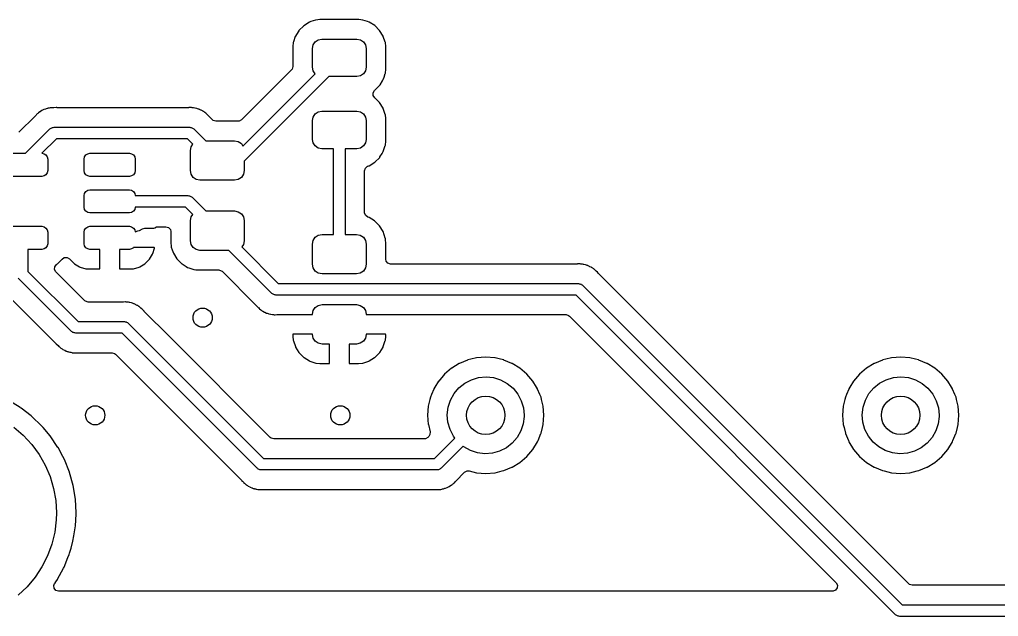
# Model space of a CAD drawing. Extents: x 14 to 417, y -165 to -100.
# Drawn here: x 39.94 to 65.41, y -162.71 to -147.19 of the extents above; entities that cross this region are included whole.
import ezdxf

# ---------------------------------------------------------------- set-up
doc = ezdxf.new("R2010")
doc.units = 0
doc.layers.add('BLACK', color=7, linetype='CONTINUOUS')

msp = doc.modelspace()

# ---------------------------------------------------------------- linework, layer by layer
at = {"layer": 'BLACK', "linetype": 'CONTINUOUS'}
for p, q in [((47.7538, -147.188), (47.6489, -147.199)), ((48.2639, -147.188), (47.7538, -147.188)), ((48.7662, -147.188), (48.2639, -147.188)), ((48.8698, -147.199), (48.7662, -147.188)), ((47.3333, -147.347), (47.2094, -147.471)), ((47.4825, -147.254), (47.3333, -147.347)), ((47.519, -147.242), (47.4825, -147.254)), ((47.6423, -147.201), (47.519, -147.242)), ((47.6489, -147.199), (47.6423, -147.201)), ((47.6423, -147.201), (47.6423, -147.201)), ((48.8764, -147.201), (48.8698, -147.199)), ((48.992, -147.239), (48.8764, -147.201)), ((48.8764, -147.201), (48.8764, -147.201)), ((49.0363, -147.254), (48.992, -147.239)), ((49.1857, -147.346), (49.0363, -147.254)), ((49.3098, -147.47), (49.1857, -147.346)), ((47.115, -147.627), (47.0698, -147.764)), ((47.1173, -147.62), (47.115, -147.627)), ((47.115, -147.627), (47.115, -147.627)), ((47.1859, -147.509), (47.1173, -147.62)), ((47.2055, -147.477), (47.1859, -147.509)), ((47.2094, -147.471), (47.2055, -147.477)), ((47.2055, -147.477), (47.2055, -147.477)), ((47.7105, -147.715), (47.8038, -147.696)), ((47.8038, -147.696), (48.7162, -147.696)), ((48.7162, -147.696), (48.8095, -147.715)), ((49.4021, -147.619), (49.3098, -147.47)), ((49.4044, -147.626), (49.4021, -147.619)), ((49.4554, -147.779), (49.4044, -147.626)), ((47.0621, -147.787), (47.0515, -147.89)), ((47.0515, -147.89), (47.0515, -148.165)), ((47.0698, -147.764), (47.0621, -147.787)), ((47.56, -147.94), (47.5786, -147.847)), ((47.56, -148.428), (47.56, -147.94)), ((47.5786, -147.847), (47.6314, -147.768)), ((47.6314, -147.768), (47.7105, -147.715)), ((48.8095, -147.715), (48.8886, -147.768)), ((48.8886, -147.768), (48.9414, -147.847)), ((48.9414, -147.847), (48.96, -147.94)), ((48.96, -147.94), (48.96, -148.428)), ((49.4576, -147.785), (49.4554, -147.779)), ((49.4554, -147.779), (49.4554, -147.779)), ((49.4685, -147.89), (49.4576, -147.785)), ((49.4685, -148.478), (49.4685, -147.89)), ((47.0515, -148.165), (47.0515, -148.409)), ((47.0515, -148.409), (47.0315, -148.477)), ((47.5786, -148.521), (47.56, -148.428)), ((48.96, -148.428), (48.9414, -148.521)), ((47.0146, -148.498), (45.7147, -149.798)), ((45.7546, -150.477), (47.6316, -148.6)), ((47.9846, -148.671), (45.785, -150.871)), ((47.0315, -148.477), (47.0146, -148.498)), ((47.6314, -148.6), (47.5786, -148.521)), ((47.6316, -148.6), (47.6314, -148.6)), ((48.7162, -148.671), (47.9846, -148.671)), ((48.8095, -148.653), (48.7162, -148.671)), ((48.8886, -148.6), (48.8095, -148.653)), ((48.9414, -148.521), (48.8886, -148.6)), ((49.4027, -148.748), (49.4245, -148.682)), ((49.4245, -148.682), (49.4557, -148.588)), ((49.4557, -148.588), (49.4579, -148.581)), ((49.4557, -148.588), (49.4557, -148.588)), ((49.4579, -148.581), (49.4685, -148.478)), ((49.1867, -149.021), (49.3106, -148.897)), ((49.3106, -148.897), (49.3205, -148.881)), ((49.3205, -148.881), (49.3842, -148.778)), ((49.3842, -148.778), (49.4027, -148.748)), ((49.1394, -149.092), (49.175, -149.03)), ((49.1426, -149.162), (49.1394, -149.092)), ((49.1827, -149.219), (49.1426, -149.162)), ((49.175, -149.03), (49.1814, -149.025)), ((49.1814, -149.025), (49.1867, -149.021)), ((49.1857, -149.221), (49.1827, -149.219)), ((49.3098, -149.345), (49.1857, -149.221)), ((40.7347, -149.482), (40.7141, -149.488)), ((40.7808, -149.48), (40.7347, -149.482)), ((40.7927, -149.48), (40.7808, -149.48)), ((40.7931, -149.479), (40.7927, -149.48)), ((40.7971, -149.479), (40.7931, -149.479)), ((40.7931, -149.479), (40.7931, -149.479)), ((40.8262, -149.479), (40.7971, -149.479)), ((40.8301, -149.479), (40.8262, -149.479)), ((40.893, -149.477), (40.8301, -149.479)), ((40.901, -149.477), (40.893, -149.477)), ((40.893, -149.477), (40.893, -149.477)), ((40.9087, -149.478), (40.901, -149.477)), ((40.9206, -149.479), (40.9087, -149.478)), ((44.333, -149.479), (40.9206, -149.479)), ((44.3449, -149.478), (44.333, -149.479)), ((44.3908, -149.474), (44.3449, -149.478)), ((44.412, -149.477), (44.3908, -149.474)), ((44.4317, -149.479), (44.412, -149.477)), ((44.4532, -149.479), (44.4317, -149.479)), ((44.4637, -149.482), (44.4532, -149.479)), ((44.4979, -149.49), (44.4637, -149.482)), ((49.4021, -149.494), (49.3098, -149.345)), ((40.3467, -149.698), (39.9246, -150.12)), ((40.3547, -149.689), (40.3467, -149.698)), ((40.3696, -149.671), (40.3547, -149.689)), ((40.3841, -149.654), (40.3696, -149.671)), ((40.4015, -149.641), (40.3841, -149.654)), ((40.4165, -149.628), (40.4015, -149.641)), ((40.4317, -149.613), (40.4165, -149.628)), ((40.4385, -149.609), (40.4317, -149.613)), ((40.4715, -149.59), (40.4385, -149.609)), ((40.4385, -149.609), (40.4385, -149.609)), ((40.4814, -149.583), (40.4715, -149.59)), ((40.4849, -149.58), (40.4814, -149.583)), ((40.5187, -149.556), (40.4849, -149.58)), ((40.5387, -149.548), (40.5187, -149.556)), ((40.5564, -149.539), (40.5387, -149.548)), ((40.5749, -149.528), (40.5564, -149.539)), ((40.6193, -149.515), (40.5749, -149.528)), ((40.6305, -149.512), (40.6193, -149.515)), ((40.6661, -149.498), (40.6305, -149.512)), ((40.6734, -149.495), (40.6661, -149.498)), ((40.6661, -149.498), (40.6661, -149.498)), ((40.6813, -149.494), (40.6734, -149.495)), ((40.6877, -149.493), (40.6813, -149.494)), ((40.6813, -149.494), (40.6813, -149.494)), ((40.6947, -149.492), (40.6877, -149.493)), ((40.7141, -149.488), (40.6947, -149.492)), ((44.5096, -149.493), (44.4979, -149.49)), ((44.5552, -149.5), (44.5096, -149.493)), ((44.5749, -149.509), (44.5552, -149.5)), ((44.5936, -149.515), (44.5749, -149.509)), ((44.6143, -149.52), (44.5936, -149.515)), ((44.6213, -149.524), (44.6143, -149.52)), ((44.6548, -149.543), (44.6213, -149.524)), ((44.6213, -149.524), (44.6213, -149.524)), ((44.6655, -149.548), (44.6548, -149.543)), ((44.7006, -149.563), (44.6655, -149.548)), ((44.7079, -149.566), (44.7006, -149.563)), ((44.7006, -149.563), (44.7006, -149.563)), ((44.7141, -149.571), (44.7079, -149.566)), ((44.7248, -149.579), (44.7141, -149.571)), ((44.7413, -149.59), (44.7248, -149.579)), ((44.7532, -149.597), (44.7413, -149.59)), ((44.7601, -149.601), (44.7532, -149.597)), ((44.7845, -149.623), (44.7601, -149.601)), ((44.7938, -149.632), (44.7845, -149.623)), ((44.8028, -149.64), (44.7938, -149.632)), ((44.8063, -149.643), (44.8028, -149.64)), ((44.8269, -149.663), (44.8063, -149.643)), ((44.8297, -149.666), (44.8269, -149.663)), ((44.864, -149.698), (44.8297, -149.666)), ((44.8814, -149.714), (44.864, -149.698)), ((44.8857, -149.721), (44.8814, -149.714)), ((44.8937, -149.73), (44.8857, -149.721)), ((44.8857, -149.721), (44.8857, -149.721)), ((44.9584, -149.795), (44.8937, -149.73)), ((47.56, -149.815), (47.5786, -149.722)), ((47.5786, -149.722), (47.6314, -149.643)), ((47.6314, -149.643), (47.7105, -149.59)), ((47.7105, -149.59), (47.8038, -149.571)), ((47.8038, -149.571), (48.7162, -149.571)), ((48.7162, -149.571), (48.8095, -149.59)), ((48.8095, -149.59), (48.8886, -149.643)), ((48.8886, -149.643), (48.9414, -149.722)), ((48.9414, -149.722), (48.96, -149.815)), ((49.4044, -149.501), (49.4021, -149.494)), ((49.4554, -149.654), (49.4044, -149.501)), ((49.4576, -149.66), (49.4554, -149.654)), ((49.4554, -149.654), (49.4554, -149.654)), ((49.4685, -149.765), (49.4576, -149.66)), ((40.8194, -149.993), (40.8385, -149.987)), ((40.8385, -149.987), (44.37, -149.987)), ((44.37, -149.987), (44.3891, -149.993)), ((44.9793, -149.811), (44.9584, -149.795)), ((45.0474, -149.832), (44.9793, -149.811)), ((45.5854, -149.832), (45.0474, -149.832)), ((45.5886, -149.832), (45.5854, -149.832)), ((45.6127, -149.834), (45.5886, -149.832)), ((45.5886, -149.832), (45.5886, -149.832)), ((45.6524, -149.832), (45.6127, -149.834)), ((45.7147, -149.798), (45.6524, -149.832)), ((47.56, -150.303), (47.56, -149.815)), ((48.96, -149.815), (48.96, -150.303)), ((49.4685, -150.353), (49.4685, -149.765)), ((40.0984, -150.665), (40.7324, -150.031)), ((40.7324, -150.031), (40.7495, -150.022)), ((40.7495, -150.022), (40.7635, -150.008)), ((40.7635, -150.008), (40.7826, -150.002)), ((40.7826, -150.002), (40.7997, -149.993)), ((40.7997, -149.993), (40.8194, -149.993)), ((44.3891, -149.993), (44.4088, -149.993)), ((44.4088, -149.993), (44.4259, -150.002)), ((44.4259, -150.002), (44.445, -150.008)), ((44.445, -150.008), (44.459, -150.022)), ((44.459, -150.022), (44.4761, -150.031)), ((44.4761, -150.031), (44.7846, -150.34)), ((40.9006, -150.287), (40.5226, -150.665)), ((44.3079, -150.287), (40.9006, -150.287)), ((44.4484, -150.428), (44.3079, -150.287)), ((44.385, -150.59), (44.404, -150.494)), ((44.404, -150.494), (44.4484, -150.428)), ((44.7846, -150.34), (45.535, -150.34)), ((45.535, -150.34), (45.6307, -150.359)), ((45.6307, -150.359), (45.7118, -150.413)), ((45.7118, -150.413), (45.7546, -150.477)), ((47.5786, -150.396), (47.56, -150.303)), ((47.6314, -150.475), (47.5786, -150.396)), ((47.7105, -150.528), (47.6314, -150.475)), ((48.8886, -150.475), (48.8095, -150.528)), ((48.9414, -150.396), (48.8886, -150.475)), ((48.96, -150.303), (48.9414, -150.396)), ((49.4209, -150.568), (49.4557, -150.463)), ((49.4557, -150.463), (49.4579, -150.456)), ((49.4557, -150.463), (49.4557, -150.463)), ((49.4579, -150.456), (49.4685, -150.353)), ((39.498, -150.665), (40.0984, -150.665)), ((40.5226, -150.665), (40.523, -150.665)), ((40.523, -150.665), (40.5804, -150.677)), ((40.5804, -150.677), (40.6291, -150.709)), ((40.6291, -150.709), (40.6616, -150.758)), ((41.6344, -150.758), (41.6669, -150.709)), ((41.6669, -150.709), (41.7156, -150.677)), ((41.7156, -150.677), (41.773, -150.665)), ((41.773, -150.665), (42.798, -150.665)), ((42.798, -150.665), (42.8554, -150.677)), ((42.8554, -150.677), (42.9041, -150.709)), ((42.9041, -150.709), (42.9366, -150.758)), ((44.385, -151.115), (44.385, -150.59)), ((47.8038, -150.546), (47.7105, -150.528)), ((48.11, -150.546), (47.8038, -150.546)), ((48.11, -152.776), (48.11, -150.546)), ((48.7162, -150.546), (48.41, -150.546)), ((48.41, -150.546), (48.41, -152.776)), ((48.8095, -150.528), (48.7162, -150.546)), ((49.318, -150.76), (49.3757, -150.667)), ((49.3757, -150.667), (49.4027, -150.623)), ((49.4027, -150.623), (49.4209, -150.568)), ((40.6616, -150.758), (40.673, -150.815)), ((40.673, -150.815), (40.673, -151.115)), ((41.623, -150.815), (41.6344, -150.758)), ((41.623, -151.115), (41.623, -150.815)), ((42.9366, -150.758), (42.948, -150.815)), ((42.948, -150.815), (42.948, -151.115)), ((45.785, -150.871), (45.785, -151.115)), ((48.9385, -151.051), (48.9922, -151.004)), ((48.9922, -151.004), (49.0046, -151)), ((49.0046, -151), (49.0306, -150.991)), ((49.0306, -150.991), (49.0375, -150.989)), ((49.0375, -150.989), (49.1867, -150.896)), ((49.1867, -150.896), (49.3106, -150.772)), ((49.3106, -150.772), (49.318, -150.76)), ((40.5804, -151.254), (40.523, -151.266)), ((40.6291, -151.222), (40.5804, -151.254)), ((40.6616, -151.173), (40.6291, -151.222)), ((40.673, -151.115), (40.6616, -151.173)), ((41.6344, -151.173), (41.623, -151.115)), ((41.6669, -151.222), (41.6344, -151.173)), ((41.7156, -151.254), (41.6669, -151.222)), ((41.773, -151.266), (41.7156, -151.254)), ((42.8554, -151.254), (42.798, -151.266)), ((42.9041, -151.222), (42.8554, -151.254)), ((42.9366, -151.173), (42.9041, -151.222)), ((42.948, -151.115), (42.9366, -151.173)), ((44.404, -151.211), (44.385, -151.115)), ((44.4582, -151.292), (44.404, -151.211)), ((45.766, -151.211), (45.7118, -151.292)), ((45.785, -151.115), (45.766, -151.211)), ((48.9185, -151.119), (48.9385, -151.051)), ((48.9185, -152.206), (48.9185, -151.119)), ((40.523, -151.266), (39.498, -151.266)), ((42.798, -151.266), (41.773, -151.266)), ((44.5393, -151.346), (44.4582, -151.292)), ((44.635, -151.365), (44.5393, -151.346)), ((45.535, -151.365), (44.635, -151.365)), ((45.6307, -151.346), (45.535, -151.365)), ((45.7118, -151.292), (45.6307, -151.346)), ((41.623, -151.766), (41.6344, -151.708)), ((41.623, -152.065), (41.623, -151.766)), ((41.6344, -151.708), (41.6669, -151.659)), ((41.6669, -151.659), (41.7156, -151.627)), ((41.7156, -151.627), (41.773, -151.615)), ((41.773, -151.615), (42.798, -151.615)), ((42.798, -151.615), (42.8554, -151.627)), ((42.8554, -151.627), (42.9041, -151.659)), ((42.9041, -151.659), (42.9366, -151.708)), ((42.9366, -151.708), (42.948, -151.766)), ((42.948, -151.766), (44.323, -151.766)), ((44.323, -151.766), (44.3421, -151.771)), ((44.3421, -151.771), (44.3618, -151.771)), ((44.3618, -151.771), (44.3789, -151.78)), ((44.3789, -151.78), (44.398, -151.786)), ((44.398, -151.786), (44.412, -151.8)), ((44.412, -151.8), (44.4291, -151.809)), ((44.4291, -151.809), (44.7846, -152.165)), ((41.6344, -152.123), (41.623, -152.065)), ((41.6669, -152.172), (41.6344, -152.123)), ((41.7156, -152.204), (41.6669, -152.172)), ((41.773, -152.215), (41.7156, -152.204)), ((42.798, -152.215), (41.773, -152.215)), ((42.8554, -152.204), (42.798, -152.215)), ((42.9041, -152.172), (42.8554, -152.204)), ((42.9366, -152.123), (42.9041, -152.172)), ((42.948, -152.065), (42.9366, -152.123)), ((44.2609, -152.065), (42.948, -152.065)), ((44.4484, -152.253), (44.2609, -152.065)), ((44.404, -152.319), (44.4484, -152.253)), ((44.7846, -152.165), (45.535, -152.165)), ((45.535, -152.165), (45.6307, -152.184)), ((45.6307, -152.184), (45.7118, -152.238)), ((45.7118, -152.238), (45.766, -152.319)), ((48.9192, -152.219), (48.9185, -152.206)), ((48.9465, -152.285), (48.9192, -152.219)), ((44.385, -152.415), (44.404, -152.319)), ((44.385, -152.94), (44.385, -152.415)), ((45.766, -152.319), (45.785, -152.415)), ((45.785, -152.415), (45.785, -152.94)), ((49.0048, -152.325), (48.9465, -152.285)), ((49.0327, -152.334), (49.0048, -152.325)), ((49.039, -152.338), (49.0327, -152.334)), ((49.1771, -152.423), (49.039, -152.338)), ((49.039, -152.338), (49.039, -152.338)), ((49.1833, -152.427), (49.1771, -152.423)), ((49.3085, -152.552), (49.1833, -152.427)), ((39.498, -152.565), (40.523, -152.565)), ((40.523, -152.565), (40.5804, -152.577)), ((40.5804, -152.577), (40.6291, -152.609)), ((40.6291, -152.609), (40.6616, -152.658)), ((40.6616, -152.658), (40.673, -152.715)), ((40.673, -152.715), (40.673, -153.016)), ((41.623, -152.715), (41.6344, -152.658)), ((41.623, -153.016), (41.623, -152.715)), ((41.6344, -152.658), (41.6669, -152.609)), ((41.6669, -152.609), (41.7156, -152.577)), ((41.7156, -152.577), (41.773, -152.565)), ((41.773, -152.565), (42.798, -152.565)), ((42.798, -152.565), (42.8554, -152.577)), ((42.8554, -152.577), (42.9041, -152.609)), ((42.9041, -152.609), (42.9366, -152.658)), ((42.9366, -152.658), (42.9465, -152.708)), ((42.9465, -152.708), (43.0213, -152.686)), ((43.0213, -152.686), (43.054, -152.677)), ((43.054, -152.677), (43.0616, -152.675)), ((43.054, -152.677), (43.054, -152.677)), ((43.0616, -152.675), (43.1387, -152.629)), ((43.1387, -152.629), (43.2028, -152.612)), ((43.2028, -152.612), (43.4349, -152.612)), ((43.4349, -152.612), (43.4634, -152.603)), ((43.4634, -152.603), (43.5008, -152.579)), ((43.5008, -152.579), (43.5363, -152.574)), ((43.5363, -152.574), (43.7505, -152.574)), ((43.7505, -152.574), (43.8186, -152.594)), ((43.8186, -152.594), (43.8651, -152.648)), ((43.8651, -152.648), (43.8765, -152.7)), ((43.8765, -152.7), (43.8765, -152.99)), ((47.7143, -152.796), (47.81, -152.776)), ((47.81, -152.776), (48.11, -152.776)), ((48.41, -152.776), (48.71, -152.776)), ((48.71, -152.776), (48.8057, -152.796)), ((49.4016, -152.703), (49.3085, -152.552)), ((49.4575, -152.87), (49.4016, -152.703)), ((40.673, -153.016), (40.6616, -153.073)), ((41.6344, -153.073), (41.623, -153.016)), ((43.8765, -152.99), (43.8768, -152.994)), ((43.8768, -152.994), (43.8768, -152.994)), ((43.8768, -152.994), (43.8863, -153.084)), ((44.404, -153.036), (44.385, -152.94)), ((44.4582, -153.117), (44.404, -153.036)), ((45.766, -153.036), (45.7216, -153.102)), ((45.785, -152.94), (45.766, -153.036)), ((47.56, -153.026), (47.579, -152.931)), ((47.56, -153.552), (47.56, -153.026)), ((47.579, -152.931), (47.6332, -152.85)), ((47.6332, -152.85), (47.7143, -152.796)), ((48.8057, -152.796), (48.8868, -152.85)), ((48.8868, -152.85), (48.941, -152.931)), ((48.941, -152.931), (48.96, -153.026)), ((48.96, -153.026), (48.96, -153.552)), ((49.4582, -152.877), (49.4575, -152.87)), ((49.4653, -152.946), (49.4582, -152.877)), ((49.4582, -152.877), (49.4582, -152.877)), ((49.4685, -152.976), (49.4653, -152.946)), ((49.4685, -153.419), (49.4685, -152.976)), ((40.523, -153.165), (40.1605, -153.165)), ((40.1605, -153.165), (40.1605, -153.74)), ((40.5804, -153.154), (40.523, -153.165)), ((40.6291, -153.122), (40.5804, -153.154)), ((40.6616, -153.073), (40.6291, -153.122)), ((41.6669, -153.122), (41.6344, -153.073)), ((41.7156, -153.154), (41.6669, -153.122)), ((41.773, -153.165), (41.7156, -153.154)), ((42.0315, -153.165), (41.773, -153.165)), ((42.0315, -153.66), (42.0315, -153.165)), ((42.798, -153.165), (42.5395, -153.165)), ((42.5395, -153.165), (42.5395, -153.655)), ((42.8554, -153.154), (42.798, -153.165)), ((42.9041, -153.122), (42.8554, -153.154)), ((42.9054, -153.119), (42.9041, -153.122)), ((43.4406, -153.119), (42.9054, -153.119)), ((43.3261, -153.415), (43.4026, -153.286)), ((43.4026, -153.286), (43.4089, -153.271)), ((43.4089, -153.271), (43.4479, -153.137)), ((43.4479, -153.123), (43.4406, -153.119)), ((43.4479, -153.137), (43.4479, -153.123)), ((43.8863, -153.084), (43.8875, -153.096)), ((43.8875, -153.096), (43.8897, -153.103)), ((43.8897, -153.103), (43.8897, -153.103)), ((43.8897, -153.103), (43.9147, -153.178)), ((43.9147, -153.178), (43.9434, -153.264)), ((43.9434, -153.264), (44.0365, -153.414)), ((44.5393, -153.171), (44.4582, -153.117)), ((44.635, -153.19), (44.5393, -153.171)), ((45.3854, -153.19), (44.635, -153.19)), ((46.5048, -154.309), (45.3854, -153.19)), ((45.7216, -153.102), (46.673, -154.053)), ((40.9008, -153.558), (40.9121, -153.55)), ((40.9121, -153.55), (40.9298, -153.54)), ((40.9298, -153.54), (41.0475, -153.422)), ((41.0475, -153.422), (41.0499, -153.418)), ((41.0499, -153.418), (41.1063, -153.377)), ((41.1063, -153.377), (41.1772, -153.374)), ((41.1772, -153.374), (41.2389, -153.409)), ((41.2389, -153.409), (41.2479, -153.419)), ((41.2479, -153.419), (41.2546, -153.428)), ((41.2546, -153.428), (41.3609, -153.534)), ((41.3609, -153.534), (41.3733, -153.544)), ((41.3733, -153.544), (41.5028, -153.62)), ((43.0682, -153.62), (43.1977, -153.544)), ((43.1977, -153.544), (43.2101, -153.534)), ((43.2101, -153.534), (43.3164, -153.428)), ((43.3164, -153.428), (43.3261, -153.415)), ((44.0365, -153.414), (44.1617, -153.539)), ((44.1617, -153.539), (44.1679, -153.543)), ((44.1679, -153.543), (44.1679, -153.543)), ((44.1679, -153.543), (44.2766, -153.61)), ((47.579, -153.647), (47.56, -153.552)), ((48.96, -153.552), (48.941, -153.647)), ((49.4799, -153.471), (49.4685, -153.419)), ((49.5264, -153.525), (49.4799, -153.471)), ((49.5945, -153.545), (49.5264, -153.525)), ((54.446, -153.545), (49.5945, -153.545)), ((54.4579, -153.544), (54.446, -153.545)), ((54.5038, -153.54), (54.4579, -153.544)), ((54.5117, -153.541), (54.5038, -153.54)), ((54.525, -153.543), (54.5117, -153.541)), ((54.5447, -153.545), (54.525, -153.543)), ((54.5662, -153.545), (54.5447, -153.545)), ((54.5829, -153.549), (54.5662, -153.545)), ((54.6109, -153.556), (54.5829, -153.549)), ((54.6226, -153.559), (54.6109, -153.556)), ((40.1605, -153.74), (41.4641, -155.044)), ((40.8532, -153.686), (40.8582, -153.615)), ((40.8872, -153.748), (40.8532, -153.686)), ((40.8582, -153.615), (40.9008, -153.558)), ((41.6379, -154.499), (40.8872, -153.748)), ((41.5028, -153.62), (41.5172, -153.626)), ((41.5172, -153.626), (41.6631, -153.669)), ((41.6631, -153.669), (41.6757, -153.671)), ((41.6757, -153.671), (41.7041, -153.673)), ((41.7041, -153.673), (41.709, -153.673)), ((41.709, -153.673), (42.0134, -153.673)), ((42.0134, -153.673), (42.0286, -153.669)), ((42.0286, -153.669), (42.0298, -153.668)), ((42.0298, -153.668), (42.0315, -153.66)), ((42.5395, -153.655), (42.544, -153.671)), ((42.544, -153.671), (42.5454, -153.672)), ((42.5454, -153.672), (42.553, -153.673)), ((42.553, -153.673), (42.862, -153.673)), ((42.862, -153.673), (42.8669, -153.673)), ((42.8669, -153.673), (42.8953, -153.671)), ((42.8953, -153.671), (42.9079, -153.669)), ((42.9079, -153.669), (43.0538, -153.626)), ((43.0538, -153.626), (43.0682, -153.62)), ((44.2766, -153.61), (44.3123, -153.632)), ((44.3123, -153.632), (44.3425, -153.642)), ((44.3425, -153.642), (44.4736, -153.686)), ((44.4736, -153.686), (44.4736, -153.686)), ((44.4736, -153.686), (44.4801, -153.688)), ((44.4801, -153.688), (44.487, -153.688)), ((44.487, -153.688), (44.487, -153.688)), ((44.487, -153.688), (44.53, -153.693)), ((44.53, -153.693), (44.5846, -153.698)), ((44.5846, -153.698), (45.1225, -153.698)), ((45.1225, -153.698), (45.1907, -153.719)), ((45.1907, -153.719), (45.2116, -153.735)), ((45.2116, -153.735), (46.0872, -154.611)), ((47.6332, -153.728), (47.579, -153.647)), ((47.7143, -153.782), (47.6332, -153.728)), ((47.81, -153.802), (47.7143, -153.782)), ((48.71, -153.802), (47.81, -153.802)), ((48.8057, -153.782), (48.71, -153.802)), ((48.8868, -153.728), (48.8057, -153.782)), ((48.941, -153.647), (48.8868, -153.728)), ((54.6682, -153.566), (54.6226, -153.559)), ((54.6879, -153.575), (54.6682, -153.566)), ((54.7066, -153.581), (54.6879, -153.575)), ((54.7273, -153.586), (54.7066, -153.581)), ((54.7343, -153.59), (54.7273, -153.586)), ((54.7678, -153.609), (54.7343, -153.59)), ((54.7343, -153.59), (54.7343, -153.59)), ((54.7785, -153.614), (54.7678, -153.609)), ((54.8136, -153.629), (54.7785, -153.614)), ((54.8209, -153.632), (54.8136, -153.629)), ((54.8136, -153.629), (54.8136, -153.629)), ((54.8271, -153.637), (54.8209, -153.632)), ((54.8378, -153.645), (54.8271, -153.637)), ((54.8543, -153.656), (54.8378, -153.645)), ((54.8662, -153.663), (54.8543, -153.656)), ((54.8731, -153.666), (54.8662, -153.663)), ((54.8789, -153.672), (54.8731, -153.666)), ((54.9068, -153.698), (54.8789, -153.672)), ((54.9158, -153.706), (54.9068, -153.698)), ((54.9193, -153.708), (54.9158, -153.706)), ((54.9399, -153.729), (54.9193, -153.708)), ((54.9427, -153.732), (54.9399, -153.729)), ((54.9743, -153.761), (54.9427, -153.732)), ((54.9944, -153.78), (54.9743, -153.761)), ((54.9987, -153.787), (54.9944, -153.78)), ((55.0067, -153.796), (54.9987, -153.787)), ((54.9987, -153.787), (54.9987, -153.787)), ((63.0755, -161.865), (55.0067, -153.796)), ((41.2959, -155.3), (39.9044, -153.909)), ((46.673, -154.053), (54.483, -154.053)), ((54.483, -154.053), (54.5021, -154.059)), ((54.5021, -154.059), (54.5218, -154.059)), ((54.5218, -154.059), (54.5389, -154.068)), ((39.571, -154.294), (40.8783, -155.602)), ((46.5219, -154.319), (46.5048, -154.309)), ((46.5359, -154.333), (46.5219, -154.319)), ((54.5389, -154.068), (54.558, -154.073)), ((54.558, -154.073), (54.572, -154.087)), ((54.572, -154.087), (54.5891, -154.097)), ((54.5891, -154.097), (62.9017, -162.41)), ((41.6588, -154.515), (41.6379, -154.499)), ((41.7269, -154.535), (41.6588, -154.515)), ((42.635, -154.535), (41.7269, -154.535)), ((42.6469, -154.535), (42.635, -154.535)), ((42.6928, -154.531), (42.6469, -154.535)), ((42.7007, -154.532), (42.6928, -154.531)), ((42.714, -154.534), (42.7007, -154.532)), ((42.7337, -154.535), (42.714, -154.534)), ((42.7552, -154.535), (42.7337, -154.535)), ((42.7719, -154.54), (42.7552, -154.535)), ((42.7999, -154.547), (42.7719, -154.54)), ((42.8116, -154.549), (42.7999, -154.547)), ((42.8572, -154.557), (42.8116, -154.549)), ((42.8769, -154.565), (42.8572, -154.557)), ((42.8956, -154.572), (42.8769, -154.565)), ((42.9163, -154.577), (42.8956, -154.572)), ((46.555, -154.338), (46.5359, -154.333)), ((46.5721, -154.348), (46.555, -154.338)), ((46.5918, -154.348), (46.5721, -154.348)), ((46.6109, -154.353), (46.5918, -154.348)), ((54.4209, -154.353), (46.6109, -154.353)), ((62.7335, -162.666), (54.4209, -154.353)), ((42.9233, -154.581), (42.9163, -154.577)), ((42.9568, -154.599), (42.9233, -154.581)), ((42.9233, -154.581), (42.9233, -154.581)), ((42.9675, -154.604), (42.9568, -154.599)), ((43.0026, -154.62), (42.9675, -154.604)), ((43.0099, -154.623), (43.0026, -154.62)), ((43.0026, -154.62), (43.0026, -154.62)), ((43.0161, -154.628), (43.0099, -154.623)), ((43.0268, -154.636), (43.0161, -154.628)), ((43.0433, -154.647), (43.0268, -154.636)), ((43.0552, -154.653), (43.0433, -154.647)), ((43.0621, -154.657), (43.0552, -154.653)), ((43.0813, -154.675), (43.0621, -154.657)), ((43.0958, -154.689), (43.0813, -154.675)), ((43.1048, -154.696), (43.0958, -154.689)), ((43.1083, -154.699), (43.1048, -154.696)), ((43.1289, -154.72), (43.1083, -154.699)), ((43.1317, -154.722), (43.1289, -154.72)), ((43.1734, -154.762), (43.1317, -154.722)), ((43.1834, -154.771), (43.1734, -154.762)), ((43.1877, -154.778), (43.1834, -154.771)), ((43.1957, -154.786), (43.1877, -154.778)), ((43.1877, -154.778), (43.1877, -154.778)), ((43.8329, -155.424), (43.1957, -154.786)), ((46.0872, -154.611), (46.0952, -154.62)), ((46.0952, -154.62), (46.0995, -154.626)), ((46.0995, -154.626), (46.1053, -154.632)), ((46.1053, -154.632), (46.1512, -154.675)), ((46.1512, -154.675), (46.154, -154.678)), ((46.154, -154.678), (46.1746, -154.698)), ((46.1746, -154.698), (46.1777, -154.701)), ((46.1777, -154.701), (46.1777, -154.701)), ((46.1777, -154.701), (46.1781, -154.701)), ((46.1781, -154.701), (46.1871, -154.709)), ((46.1871, -154.709), (46.2208, -154.74)), ((46.2208, -154.74), (46.2277, -154.744)), ((46.2277, -154.744), (46.2277, -154.744)), ((46.2277, -154.744), (46.2396, -154.751)), ((46.2396, -154.751), (46.2561, -154.762)), ((46.2561, -154.762), (46.2668, -154.77)), ((46.2668, -154.77), (46.2668, -154.77)), ((46.2668, -154.77), (46.273, -154.775)), ((46.273, -154.775), (46.3154, -154.793)), ((46.3154, -154.793), (46.3261, -154.798)), ((46.3261, -154.798), (46.3666, -154.821)), ((46.3666, -154.821), (46.3742, -154.822)), ((46.3742, -154.822), (46.3742, -154.822)), ((46.3742, -154.822), (46.3873, -154.826)), ((46.3873, -154.826), (46.406, -154.832)), ((47.56, -154.851), (47.579, -154.756)), ((47.579, -154.756), (47.6332, -154.675)), ((47.6332, -154.675), (47.7143, -154.621)), ((47.7143, -154.621), (47.81, -154.601)), ((47.81, -154.601), (48.71, -154.601)), ((48.71, -154.601), (48.8057, -154.621)), ((48.8057, -154.621), (48.8868, -154.675)), ((48.8868, -154.675), (48.941, -154.756)), ((48.941, -154.756), (48.96, -154.851)), ((41.4641, -155.044), (42.672, -155.044)), ((42.672, -155.044), (42.6911, -155.049)), ((42.6911, -155.049), (42.7108, -155.049)), ((42.7108, -155.049), (42.7279, -155.059)), ((42.7279, -155.059), (42.747, -155.064)), ((42.747, -155.064), (42.761, -155.078)), ((42.761, -155.078), (42.7781, -155.088)), ((46.406, -154.832), (46.4257, -154.841)), ((46.4257, -154.841), (46.4336, -154.842)), ((46.4336, -154.842), (46.4713, -154.848)), ((46.4713, -154.848), (46.483, -154.85)), ((46.483, -154.85), (46.52, -154.86)), ((46.52, -154.86), (46.52, -154.86)), ((46.52, -154.86), (46.5277, -154.862)), ((46.5277, -154.862), (46.5492, -154.862)), ((46.5492, -154.862), (46.5689, -154.863)), ((46.5689, -154.863), (46.5901, -154.867)), ((46.5901, -154.867), (46.636, -154.862)), ((46.636, -154.862), (46.6479, -154.862)), ((46.6479, -154.862), (47.56, -154.862)), ((47.56, -154.862), (47.56, -154.851)), ((48.96, -154.851), (48.96, -154.862)), ((48.96, -154.862), (54.158, -154.862)), ((54.158, -154.862), (54.2262, -154.882)), ((54.2262, -154.882), (54.2471, -154.899)), ((54.2471, -154.899), (61.1852, -161.837)), ((41.313, -155.31), (41.2959, -155.3)), ((41.327, -155.324), (41.313, -155.31)), ((41.3461, -155.329), (41.327, -155.324)), ((41.3632, -155.339), (41.3461, -155.329)), ((41.3829, -155.339), (41.3632, -155.339)), ((41.402, -155.344), (41.3829, -155.339)), ((42.7781, -155.088), (46.2901, -158.6)), ((42.6099, -155.344), (41.402, -155.344)), ((46.1219, -158.856), (42.6099, -155.344)), ((46.4639, -158.055), (43.8329, -155.424)), ((47.0537, -155.374), (47.052, -155.382)), ((47.052, -155.382), (47.052, -155.424)), ((47.052, -155.424), (47.0523, -155.43)), ((47.0523, -155.43), (47.0623, -155.526)), ((47.0549, -155.372), (47.0537, -155.374)), ((47.0701, -155.368), (47.0549, -155.372)), ((47.0623, -155.526), (47.0651, -155.539)), ((47.0651, -155.539), (47.1166, -155.693)), ((47.56, -155.368), (47.0701, -155.368)), ((47.56, -155.376), (47.56, -155.368)), ((47.579, -155.472), (47.56, -155.376)), ((47.6332, -155.553), (47.579, -155.472)), ((47.7143, -155.607), (47.6332, -155.553)), ((48.8868, -155.553), (48.8057, -155.607)), ((48.941, -155.472), (48.8868, -155.553)), ((48.96, -155.376), (48.941, -155.472)), ((49.4545, -155.368), (48.96, -155.368)), ((48.96, -155.368), (48.96, -155.376)), ((49.404, -155.692), (49.4551, -155.538)), ((49.4621, -155.37), (49.4545, -155.368)), ((49.4551, -155.538), (49.458, -155.524)), ((49.458, -155.524), (49.4677, -155.43)), ((49.4635, -155.371), (49.4621, -155.37)), ((49.468, -155.386), (49.4635, -155.371)), ((49.4677, -155.43), (49.468, -155.424)), ((49.468, -155.424), (49.468, -155.386)), ((40.8783, -155.602), (40.8863, -155.61)), ((40.8863, -155.61), (40.8906, -155.617)), ((40.8906, -155.617), (40.8964, -155.623)), ((40.8964, -155.623), (40.8964, -155.623)), ((40.8964, -155.623), (40.9423, -155.666)), ((40.9423, -155.666), (40.9451, -155.668)), ((40.9451, -155.668), (40.9657, -155.689)), ((40.9657, -155.689), (40.9692, -155.692)), ((40.9692, -155.692), (40.9782, -155.699)), ((40.9782, -155.699), (41.0119, -155.731)), ((41.0119, -155.731), (41.0188, -155.735)), ((41.0188, -155.735), (41.0188, -155.735)), ((41.0188, -155.735), (41.0307, -155.741)), ((41.0307, -155.741), (41.0472, -155.752)), ((41.0472, -155.752), (41.0579, -155.76)), ((41.0579, -155.76), (41.0641, -155.765)), ((41.0641, -155.765), (41.0714, -155.768)), ((41.0714, -155.768), (41.1065, -155.784)), ((41.1065, -155.784), (41.1172, -155.789)), ((41.1172, -155.789), (41.1577, -155.811)), ((41.1577, -155.811), (41.1653, -155.813)), ((41.1653, -155.813), (41.1653, -155.813)), ((41.1653, -155.813), (41.1784, -155.816)), ((41.1784, -155.816), (41.1971, -155.823)), ((41.1971, -155.823), (41.2168, -155.831)), ((41.2168, -155.831), (41.2246, -155.833)), ((41.2246, -155.833), (41.2247, -155.833)), ((41.2247, -155.833), (41.2492, -155.837)), ((41.2492, -155.837), (41.2625, -155.839)), ((41.2625, -155.839), (41.2741, -155.841)), ((41.2741, -155.841), (41.3051, -155.849)), ((41.3051, -155.849), (41.3111, -155.851)), ((47.1166, -155.693), (47.1228, -155.706)), ((47.1228, -155.706), (47.2081, -155.844)), ((47.2081, -155.844), (47.2171, -155.856)), ((47.81, -155.626), (47.7143, -155.607)), ((48.006, -155.626), (47.81, -155.626)), ((48.006, -156.121), (48.006, -155.626)), ((48.71, -155.626), (48.514, -155.626)), ((48.514, -155.626), (48.514, -156.116)), ((48.8057, -155.607), (48.71, -155.626)), ((49.3037, -155.855), (49.3128, -155.843)), ((49.3128, -155.843), (49.3978, -155.705)), ((49.3978, -155.705), (49.404, -155.692)), ((41.3111, -155.851), (41.3111, -155.851)), ((41.3111, -155.851), (41.3188, -155.852)), ((41.3188, -155.852), (41.3403, -155.852)), ((41.3403, -155.852), (41.36, -155.854)), ((41.36, -155.854), (41.3733, -155.856)), ((41.3733, -155.856), (41.3733, -155.856)), ((41.3733, -155.856), (41.3812, -155.857)), ((41.3812, -155.857), (41.4271, -155.853)), ((41.4271, -155.853), (41.439, -155.852)), ((41.439, -155.852), (42.347, -155.852)), ((42.347, -155.852), (42.4152, -155.873)), ((42.4152, -155.873), (42.4361, -155.889)), ((42.4361, -155.889), (45.7043, -159.158)), ((47.2171, -155.856), (47.3318, -155.97)), ((47.3318, -155.97), (47.3432, -155.979)), ((47.3432, -155.979), (47.4812, -156.064)), ((47.4812, -156.064), (47.4944, -156.07)), ((47.4944, -156.07), (47.6487, -156.122)), ((48.8726, -156.121), (49.0268, -156.07)), ((49.0268, -156.07), (49.04, -156.064)), ((49.04, -156.064), (49.1778, -155.978)), ((49.1778, -155.978), (49.1892, -155.969)), ((49.1892, -155.969), (49.3037, -155.855)), ((51.5978, -156.043), (51.3876, -156.13)), ((51.6024, -156.041), (51.5978, -156.043)), ((51.5978, -156.043), (51.5978, -156.043)), ((51.6826, -156.022), (51.6024, -156.041)), ((51.8285, -155.987), (51.6826, -156.022)), ((51.8333, -155.985), (51.8285, -155.987)), ((51.8285, -155.987), (51.8285, -155.987)), ((52.07, -155.967), (51.8333, -155.985)), ((52.3067, -155.985), (52.07, -155.967)), ((52.3115, -155.987), (52.3067, -155.985)), ((52.4574, -156.022), (52.3115, -155.987)), ((52.3115, -155.987), (52.3115, -155.987)), ((52.5376, -156.041), (52.4574, -156.022)), ((52.5422, -156.043), (52.5376, -156.041)), ((52.7524, -156.13), (52.5422, -156.043)), ((52.5422, -156.043), (52.5422, -156.043)), ((62.3928, -156.043), (62.1826, -156.13)), ((62.3974, -156.041), (62.3928, -156.043)), ((62.3928, -156.043), (62.3928, -156.043)), ((62.4776, -156.022), (62.3974, -156.041)), ((62.6235, -155.987), (62.4776, -156.022)), ((62.6283, -155.985), (62.6235, -155.987)), ((62.6235, -155.987), (62.6235, -155.987)), ((62.865, -155.967), (62.6283, -155.985)), ((63.1017, -155.985), (62.865, -155.967)), ((63.1065, -155.987), (63.1017, -155.985)), ((63.2524, -156.022), (63.1065, -155.987)), ((63.1065, -155.987), (63.1065, -155.987)), ((63.3326, -156.041), (63.2524, -156.022)), ((63.3372, -156.043), (63.3326, -156.041)), ((63.5474, -156.13), (63.3372, -156.043)), ((63.3372, -156.043), (63.3372, -156.043)), ((47.6487, -156.122), (47.6621, -156.125)), ((47.6621, -156.125), (47.7564, -156.134)), ((47.7564, -156.134), (47.7629, -156.135)), ((47.7629, -156.135), (47.9879, -156.135)), ((47.9879, -156.135), (48.0031, -156.13)), ((48.0031, -156.13), (48.0043, -156.129)), ((48.0043, -156.129), (48.006, -156.121)), ((48.514, -156.116), (48.5185, -156.132)), ((48.5185, -156.132), (48.5199, -156.133)), ((48.5199, -156.133), (48.5275, -156.134)), ((48.5275, -156.134), (48.7571, -156.134)), ((48.7571, -156.134), (48.7636, -156.134)), ((48.7636, -156.134), (48.8592, -156.124)), ((48.8592, -156.124), (48.8726, -156.121)), ((51.1806, -156.256), (51, -156.41)), ((51.1848, -156.253), (51.1806, -156.256)), ((51.3788, -156.134), (51.1848, -156.253)), ((51.1848, -156.253), (51.1848, -156.253)), ((51.383, -156.132), (51.3788, -156.134)), ((51.3876, -156.13), (51.383, -156.132)), ((51.3876, -156.13), (51.3876, -156.13)), ((52.757, -156.132), (52.7524, -156.13)), ((52.7524, -156.13), (52.7524, -156.13)), ((52.7612, -156.134), (52.757, -156.132)), ((52.9552, -156.253), (52.7612, -156.134)), ((52.9594, -156.256), (52.9552, -156.253)), ((52.9552, -156.253), (52.9552, -156.253)), ((53.14, -156.41), (52.9594, -156.256)), ((61.9756, -156.256), (61.795, -156.41)), ((61.9798, -156.253), (61.9756, -156.256)), ((62.1738, -156.134), (61.9798, -156.253)), ((61.9798, -156.253), (61.9798, -156.253)), ((62.178, -156.132), (62.1738, -156.134)), ((62.1826, -156.13), (62.178, -156.132)), ((62.1826, -156.13), (62.1826, -156.13)), ((63.552, -156.132), (63.5474, -156.13)), ((63.5474, -156.13), (63.5474, -156.13)), ((63.5562, -156.134), (63.552, -156.132)), ((63.7502, -156.253), (63.5562, -156.134)), ((63.7544, -156.256), (63.7502, -156.253)), ((63.7502, -156.253), (63.7502, -156.253)), ((63.935, -156.41), (63.7544, -156.256)), ((50.8432, -156.595), (50.747, -156.752)), ((50.8458, -156.591), (50.8432, -156.595)), ((50.8432, -156.595), (50.8432, -156.595)), ((51, -156.41), (50.8458, -156.591)), ((51.5224, -156.643), (51.6954, -156.553)), ((51.6954, -156.553), (51.8826, -156.498)), ((51.8826, -156.498), (52.077, -156.48)), ((52.077, -156.48), (52.2711, -156.5)), ((52.2711, -156.5), (52.4575, -156.558)), ((52.4575, -156.558), (52.6292, -156.651)), ((53.2942, -156.591), (53.14, -156.41)), ((53.2968, -156.595), (53.2942, -156.591)), ((53.393, -156.752), (53.2968, -156.595)), ((53.2968, -156.595), (53.2968, -156.595)), ((61.6382, -156.595), (61.542, -156.752)), ((61.6408, -156.591), (61.6382, -156.595)), ((61.6382, -156.595), (61.6382, -156.595)), ((61.795, -156.41), (61.6408, -156.591)), ((62.3174, -156.643), (62.4904, -156.553)), ((62.4904, -156.553), (62.6776, -156.498)), ((62.6776, -156.498), (62.872, -156.48)), ((62.872, -156.48), (63.0661, -156.5)), ((63.0661, -156.5), (63.2525, -156.558)), ((63.2525, -156.558), (63.4242, -156.651)), ((64.0892, -156.591), (63.935, -156.41)), ((64.0918, -156.595), (64.0892, -156.591)), ((64.188, -156.752), (64.0918, -156.595)), ((64.0918, -156.595), (64.0918, -156.595)), ((50.7199, -156.798), (50.6612, -156.939)), ((50.7218, -156.793), (50.7199, -156.798)), ((50.7199, -156.798), (50.7199, -156.798)), ((50.747, -156.752), (50.7218, -156.793)), ((51.2449, -156.915), (51.3703, -156.766)), ((51.3703, -156.766), (51.5224, -156.643)), ((52.6292, -156.651), (52.7796, -156.775)), ((52.7796, -156.775), (52.9029, -156.927)), ((53.4182, -156.793), (53.393, -156.752)), ((53.4201, -156.798), (53.4182, -156.793)), ((53.4788, -156.939), (53.4201, -156.798)), ((53.4201, -156.798), (53.4201, -156.798)), ((61.5149, -156.798), (61.4562, -156.939)), ((61.5168, -156.793), (61.5149, -156.798)), ((61.5149, -156.798), (61.5149, -156.798)), ((61.542, -156.752), (61.5168, -156.793)), ((62.0399, -156.915), (62.1653, -156.766)), ((62.1653, -156.766), (62.3174, -156.643)), ((63.4242, -156.651), (63.5746, -156.775)), ((63.5746, -156.775), (63.6979, -156.927)), ((64.2132, -156.793), (64.188, -156.752)), ((64.2151, -156.798), (64.2132, -156.793)), ((64.2738, -156.939), (64.2151, -156.798)), ((64.2151, -156.798), (64.2151, -156.798)), ((39.9595, -157.278), (39.6584, -157.096)), ((50.6179, -157.067), (50.5847, -157.205)), ((50.6309, -157.012), (50.6179, -157.067)), ((50.6612, -156.939), (50.6309, -157.012)), ((51.0919, -157.272), (51.1509, -157.086)), ((51.1509, -157.086), (51.2449, -156.915)), ((52.9029, -156.927), (52.9945, -157.099)), ((52.9945, -157.099), (53.051, -157.286)), ((53.5091, -157.012), (53.4788, -156.939)), ((53.5221, -157.067), (53.5091, -157.012)), ((53.5553, -157.205), (53.5221, -157.067)), ((61.4129, -157.067), (61.3797, -157.205)), ((61.4259, -157.012), (61.4129, -157.067)), ((61.4562, -156.939), (61.4259, -157.012)), ((61.8869, -157.272), (61.9459, -157.086)), ((61.9459, -157.086), (62.0399, -156.915)), ((63.6979, -156.927), (63.7895, -157.099)), ((63.7895, -157.099), (63.846, -157.286)), ((64.3041, -157.012), (64.2738, -156.939)), ((64.3171, -157.067), (64.3041, -157.012)), ((64.3503, -157.205), (64.3171, -157.067)), ((39.9624, -157.28), (39.9595, -157.278)), ((39.9595, -157.278), (39.9595, -157.278)), ((39.9651, -157.282), (39.9624, -157.28)), ((39.9863, -157.298), (39.9651, -157.282)), ((39.9651, -157.282), (39.9651, -157.282)), ((40.2475, -157.497), (39.9863, -157.298)), ((50.5755, -157.243), (50.5568, -157.48)), ((50.5847, -157.205), (50.5755, -157.243)), ((51.0701, -157.466), (51.0919, -157.272)), ((53.051, -157.286), (53.07, -157.48)), ((53.5645, -157.243), (53.5553, -157.205)), ((53.5832, -157.48), (53.5645, -157.243)), ((61.3705, -157.243), (61.3518, -157.48)), ((61.3797, -157.205), (61.3705, -157.243)), ((61.8651, -157.466), (61.8869, -157.272)), ((63.846, -157.286), (63.865, -157.48)), ((64.3595, -157.243), (64.3503, -157.205)), ((64.3782, -157.48), (64.3595, -157.243)), ((40.2499, -157.499), (40.2475, -157.497)), ((40.2675, -157.516), (40.2499, -157.499)), ((40.2499, -157.499), (40.2499, -157.499)), ((40.5074, -157.743), (40.2675, -157.516)), ((50.5568, -157.48), (50.5755, -157.717)), ((51.0864, -157.661), (51.0701, -157.466)), ((53.0696, -157.508), (53.0451, -157.702)), ((53.07, -157.48), (53.0696, -157.508)), ((53.5645, -157.717), (53.5832, -157.48)), ((61.3518, -157.48), (61.3705, -157.717)), ((61.8814, -157.661), (61.8651, -157.466)), ((63.8646, -157.508), (63.8401, -157.702)), ((63.865, -157.48), (63.8646, -157.508)), ((64.3595, -157.717), (64.3782, -157.48)), ((39.7929, -157.79), (40.038, -157.999)), ((40.5547, -157.799), (40.5074, -157.743)), ((40.7368, -158.014), (40.5547, -157.799)), ((50.5755, -157.717), (50.5766, -157.722)), ((50.5766, -157.722), (50.5766, -157.722)), ((50.5766, -157.722), (50.6222, -157.911)), ((51.1402, -157.848), (51.0864, -157.661)), ((51.2294, -158.022), (51.1402, -157.848)), ((53.0451, -157.702), (52.9835, -157.887)), ((53.5091, -157.948), (53.5447, -157.799)), ((53.5447, -157.799), (53.5634, -157.722)), ((53.5634, -157.722), (53.5645, -157.717)), ((53.5634, -157.722), (53.5634, -157.722)), ((61.3705, -157.717), (61.3716, -157.722)), ((61.3716, -157.722), (61.3716, -157.722)), ((61.3716, -157.722), (61.3903, -157.799)), ((61.3903, -157.799), (61.4259, -157.948)), ((61.9352, -157.848), (61.8814, -157.661)), ((62.0244, -158.022), (61.9352, -157.848)), ((63.8401, -157.702), (63.7785, -157.887)), ((64.3041, -157.948), (64.3397, -157.799)), ((64.3397, -157.799), (64.3584, -157.722)), ((64.3584, -157.722), (64.3595, -157.717)), ((64.3584, -157.722), (64.3584, -157.722)), ((40.038, -157.999), (40.2574, -158.235)), ((40.7392, -158.017), (40.7368, -158.014)), ((40.9401, -158.313), (40.7392, -158.017)), ((46.4848, -158.071), (46.4639, -158.055)), ((46.5529, -158.091), (46.4848, -158.071)), ((50.475, -158.091), (46.5529, -158.091)), ((50.5018, -158.089), (50.475, -158.091)), ((50.5641, -158.055), (50.5018, -158.089)), ((50.5888, -158.03), (50.5641, -158.055)), ((50.6187, -157.982), (50.5888, -158.03)), ((50.6222, -157.911), (50.6187, -157.982)), ((50.7379, -158.6), (51.2678, -158.07)), ((51.2678, -158.07), (51.2294, -158.022)), ((52.8871, -158.056), (52.7596, -158.204)), ((52.9835, -157.887), (52.8871, -158.056)), ((53.4182, -158.167), (53.4309, -158.136)), ((53.4309, -158.136), (53.5072, -157.952)), ((53.5072, -157.952), (53.5091, -157.948)), ((53.5072, -157.952), (53.5072, -157.952)), ((61.4259, -157.948), (61.4278, -157.952)), ((61.4278, -157.952), (61.4278, -157.952)), ((61.4278, -157.952), (61.5041, -158.136)), ((61.5041, -158.136), (61.5168, -158.167)), ((62.1457, -158.175), (62.0244, -158.022)), ((63.6821, -158.056), (63.5546, -158.204)), ((63.7785, -157.887), (63.6821, -158.056)), ((64.2132, -158.167), (64.2259, -158.136)), ((64.2259, -158.136), (64.3022, -157.952)), ((64.3022, -157.952), (64.3041, -157.948)), ((64.3022, -157.952), (64.3022, -157.952)), ((40.2574, -158.235), (40.4483, -158.495)), ((40.9417, -158.317), (40.9401, -158.313)), ((41.0653, -158.55), (40.9417, -158.317)), ((40.9417, -158.317), (40.9417, -158.317)), ((51.4786, -158.284), (50.9061, -158.856)), ((51.4993, -158.301), (51.4786, -158.284)), ((51.6697, -158.396), (51.4993, -158.301)), ((51.8553, -158.457), (51.6697, -158.396)), ((52.6058, -158.324), (52.4316, -158.412)), ((52.7596, -158.204), (52.6058, -158.324)), ((53.14, -158.55), (53.2942, -158.369)), ((53.2942, -158.369), (53.2968, -158.365)), ((53.2968, -158.365), (53.4157, -158.171)), ((53.2968, -158.365), (53.2968, -158.365)), ((53.4157, -158.171), (53.4182, -158.167)), ((61.5168, -158.167), (61.5193, -158.171)), ((61.5193, -158.171), (61.6382, -158.365)), ((61.6382, -158.365), (61.6382, -158.365)), ((61.6382, -158.365), (61.6408, -158.369)), ((61.6408, -158.369), (61.795, -158.55)), ((62.2943, -158.301), (62.1457, -158.175)), ((62.4647, -158.396), (62.2943, -158.301)), ((62.6503, -158.457), (62.4647, -158.396)), ((63.4008, -158.324), (63.2266, -158.412)), ((63.5546, -158.204), (63.4008, -158.324)), ((63.935, -158.55), (64.0892, -158.369)), ((64.0892, -158.369), (64.0918, -158.365)), ((64.0918, -158.365), (64.2107, -158.171)), ((64.0918, -158.365), (64.0918, -158.365)), ((64.2107, -158.171), (64.2132, -158.167)), ((40.4483, -158.495), (40.608, -158.775)), ((41.1078, -158.63), (41.0653, -158.55)), ((41.1091, -158.633), (41.1078, -158.63)), ((41.2372, -158.955), (41.1091, -158.633)), ((46.2901, -158.6), (50.7379, -158.6)), ((52.0491, -158.48), (51.8553, -158.457)), ((52.2436, -158.465), (52.0491, -158.48)), ((52.4316, -158.412), (52.2436, -158.465)), ((52.9594, -158.704), (53.14, -158.55)), ((61.795, -158.55), (61.9756, -158.704)), ((62.8441, -158.48), (62.6503, -158.457)), ((63.0386, -158.465), (62.8441, -158.48)), ((63.2266, -158.412), (63.0386, -158.465)), ((63.7544, -158.704), (63.935, -158.55)), ((40.608, -158.775), (40.7345, -159.072)), ((46.139, -158.866), (46.1219, -158.856)), ((46.153, -158.88), (46.139, -158.866)), ((46.1721, -158.885), (46.153, -158.88)), ((46.1892, -158.895), (46.1721, -158.885)), ((46.2089, -158.895), (46.1892, -158.895)), ((46.228, -158.9), (46.2089, -158.895)), ((50.8, -158.9), (46.228, -158.9)), ((50.8191, -158.895), (50.8, -158.9)), ((50.8388, -158.895), (50.8191, -158.895)), ((50.8559, -158.885), (50.8388, -158.895)), ((50.875, -158.88), (50.8559, -158.885)), ((50.889, -158.866), (50.875, -158.88)), ((50.9061, -158.856), (50.889, -158.866)), ((52.5422, -158.917), (52.7524, -158.83)), ((52.7524, -158.83), (52.757, -158.828)), ((52.7524, -158.83), (52.7524, -158.83)), ((52.757, -158.828), (52.7612, -158.826)), ((52.7612, -158.826), (52.9552, -158.707)), ((52.9552, -158.707), (52.9594, -158.704)), ((52.9552, -158.707), (52.9552, -158.707)), ((61.9756, -158.704), (61.9798, -158.707)), ((61.9798, -158.707), (61.9798, -158.707)), ((61.9798, -158.707), (62.1738, -158.826)), ((62.1738, -158.826), (62.178, -158.828)), ((62.178, -158.828), (62.1826, -158.83)), ((62.1826, -158.83), (62.1826, -158.83)), ((62.1826, -158.83), (62.3928, -158.917)), ((63.3372, -158.917), (63.5474, -158.83)), ((63.5474, -158.83), (63.552, -158.828)), ((63.5474, -158.83), (63.5474, -158.83)), ((63.552, -158.828), (63.5562, -158.826)), ((63.5562, -158.826), (63.7502, -158.707)), ((63.7502, -158.707), (63.7544, -158.704)), ((63.7502, -158.707), (63.7502, -158.707)), ((40.7345, -159.072), (40.826, -159.381)), ((41.2403, -158.963), (41.2372, -158.955)), ((41.3361, -159.309), (41.2403, -158.963)), ((45.7043, -159.158), (45.7123, -159.166)), ((51.2918, -159.189), (51.5201, -158.961)), ((51.5201, -158.961), (51.5824, -158.927)), ((51.5824, -158.927), (51.6386, -158.928)), ((51.6386, -158.928), (51.8285, -158.973)), ((51.8285, -158.973), (51.8285, -158.973)), ((51.8285, -158.973), (51.8333, -158.975)), ((51.8333, -158.975), (52.07, -158.993)), ((52.07, -158.993), (52.3067, -158.975)), ((52.3067, -158.975), (52.3115, -158.973)), ((52.3115, -158.973), (52.5014, -158.928)), ((52.3115, -158.973), (52.3115, -158.973)), ((52.5014, -158.928), (52.5376, -158.919)), ((52.5376, -158.919), (52.5422, -158.917)), ((62.3928, -158.917), (62.3974, -158.919)), ((62.3974, -158.919), (62.4336, -158.928)), ((62.4336, -158.928), (62.6235, -158.973)), ((62.6235, -158.973), (62.6235, -158.973)), ((62.6235, -158.973), (62.6283, -158.975)), ((62.6283, -158.975), (62.865, -158.993)), ((62.865, -158.993), (63.1017, -158.975)), ((63.1017, -158.975), (63.1065, -158.973)), ((63.1065, -158.973), (63.2964, -158.928)), ((63.1065, -158.973), (63.1065, -158.973)), ((63.2964, -158.928), (63.3326, -158.919)), ((63.3326, -158.919), (63.3372, -158.917)), ((40.826, -159.381), (40.8814, -159.698)), ((41.394, -159.662), (41.3361, -159.309)), ((45.7123, -159.166), (45.7123, -159.166)), ((45.7123, -159.166), (45.7166, -159.173)), ((45.7166, -159.173), (45.7385, -159.194)), ((45.7385, -159.194), (45.7683, -159.222)), ((45.7683, -159.222), (45.7711, -159.224)), ((45.7711, -159.224), (45.7917, -159.245)), ((45.7917, -159.245), (45.7948, -159.247)), ((45.7948, -159.247), (45.7952, -159.248)), ((45.7952, -159.248), (45.8042, -159.255)), ((45.8042, -159.255), (45.8379, -159.287)), ((45.8379, -159.287), (45.8448, -159.291)), ((45.8448, -159.291), (45.8448, -159.291)), ((45.8448, -159.291), (45.8567, -159.297)), ((45.8567, -159.297), (45.8732, -159.308)), ((45.8732, -159.308), (45.8839, -159.316)), ((45.8839, -159.316), (45.8839, -159.316)), ((45.8839, -159.316), (45.8901, -159.321)), ((45.8901, -159.321), (45.9325, -159.34)), ((45.9325, -159.34), (45.9432, -159.345)), ((45.9432, -159.345), (45.9837, -159.367)), ((45.9837, -159.367), (45.9913, -159.369)), ((45.9913, -159.369), (45.9913, -159.369)), ((45.9913, -159.369), (46.0044, -159.372)), ((46.0044, -159.372), (46.0231, -159.379)), ((46.0231, -159.379), (46.0428, -159.387)), ((46.0428, -159.387), (46.0507, -159.389)), ((46.0507, -159.389), (46.0884, -159.395)), ((46.0884, -159.395), (46.1001, -159.397)), ((46.1001, -159.397), (46.1371, -159.407)), ((46.1371, -159.407), (46.1371, -159.407)), ((46.1371, -159.407), (46.1448, -159.409)), ((46.1448, -159.409), (46.1663, -159.409)), ((46.1663, -159.409), (46.186, -159.41)), ((46.186, -159.41), (46.2072, -159.413)), ((46.2072, -159.413), (46.2531, -159.409)), ((46.2531, -159.409), (46.265, -159.409)), ((46.265, -159.409), (50.7179, -159.409)), ((50.7179, -159.409), (50.7298, -159.409)), ((50.7298, -159.409), (50.7298, -159.409)), ((50.7298, -159.409), (50.7375, -159.411)), ((50.7375, -159.411), (50.8084, -159.409)), ((50.8084, -159.409), (50.8123, -159.409)), ((50.8123, -159.409), (50.8414, -159.409)), ((50.8414, -159.409), (50.8458, -159.408)), ((50.8458, -159.408), (50.8577, -159.407)), ((50.8577, -159.407), (50.9038, -159.406)), ((50.9038, -159.406), (50.9244, -159.4)), ((50.9244, -159.4), (50.9438, -159.396)), ((50.9438, -159.396), (50.9514, -159.395)), ((50.9514, -159.395), (50.9572, -159.394)), ((50.9572, -159.394), (50.9651, -159.393)), ((50.9572, -159.394), (50.9572, -159.394)), ((50.9651, -159.393), (50.9724, -159.39)), ((50.9724, -159.39), (51.008, -159.376)), ((50.9724, -159.39), (50.9724, -159.39)), ((51.008, -159.376), (51.0192, -159.372)), ((51.0192, -159.372), (51.0636, -159.359)), ((51.0636, -159.359), (51.0821, -159.348)), ((51.0821, -159.348), (51.0998, -159.34)), ((51.0998, -159.34), (51.1198, -159.332)), ((51.1198, -159.332), (51.1571, -159.304)), ((51.1571, -159.304), (51.167, -159.298)), ((51.167, -159.298), (51.2, -159.278)), ((51.2, -159.278), (51.2068, -159.274)), ((51.2, -159.278), (51.2, -159.278)), ((51.2068, -159.274), (51.222, -159.259)), ((51.222, -159.259), (51.237, -159.246)), ((51.237, -159.246), (51.2479, -159.239)), ((51.2479, -159.239), (51.2544, -159.234)), ((51.2544, -159.234), (51.2838, -159.198)), ((51.2838, -159.198), (51.2918, -159.189)), ((41.4134, -160.02), (41.394, -159.662)), ((40.8814, -159.698), (40.9, -160.02)), ((40.9, -160.02), (40.8945, -160.196)), ((41.3935, -160.366), (41.4132, -160.045)), ((41.4132, -160.045), (41.4133, -160.043)), ((41.4133, -160.043), (41.4134, -160.02)), ((40.8945, -160.196), (40.8557, -160.516)), ((41.3554, -160.612), (41.3908, -160.404)), ((41.3908, -160.404), (41.3914, -160.401)), ((41.3908, -160.404), (41.3908, -160.404)), ((41.3914, -160.401), (41.3935, -160.366)), ((40.8557, -160.516), (40.7805, -160.829)), ((41.331, -160.754), (41.3554, -160.612)), ((40.7805, -160.829), (40.6697, -161.132)), ((41.2431, -161.063), (41.2801, -160.933)), ((41.2801, -160.933), (41.331, -160.754)), ((40.6697, -161.132), (40.5249, -161.42)), ((41.098, -161.431), (41.1997, -161.18)), ((41.1997, -161.18), (41.2316, -161.102)), ((41.2316, -161.102), (41.2328, -161.099)), ((41.2316, -161.102), (41.2316, -161.102)), ((41.2328, -161.099), (41.2431, -161.063)), ((40.5249, -161.42), (40.3479, -161.689)), ((40.9297, -161.743), (41.0867, -161.452)), ((41.0867, -161.452), (41.098, -161.431)), ((40.3479, -161.689), (40.1411, -161.937)), ((40.1411, -161.937), (39.9073, -162.159)), ((40.8328, -161.908), (40.8537, -161.855)), ((40.8429, -161.978), (40.8328, -161.908)), ((40.8537, -161.855), (40.8571, -161.85)), ((40.8571, -161.85), (40.8818, -161.814)), ((40.8818, -161.814), (40.9262, -161.749)), ((40.9262, -161.749), (40.9281, -161.746)), ((40.9262, -161.749), (40.9262, -161.749)), ((40.9281, -161.746), (40.9297, -161.743)), ((40.9297, -161.743), (40.9297, -161.743)), ((61.1852, -161.837), (61.2193, -161.899)), ((61.2193, -161.899), (61.2142, -161.97)), ((63.0964, -161.881), (63.0755, -161.865)), ((63.1645, -161.901), (63.0964, -161.881)), ((158.328, -161.901), (63.1645, -161.901)), ((40.8894, -162.032), (40.8429, -161.978)), ((40.9575, -162.052), (40.8894, -162.032)), ((61.0961, -162.052), (40.9575, -162.052)), ((61.1051, -162.052), (61.0961, -162.052)), ((61.1717, -162.027), (61.1051, -162.052)), ((61.2142, -161.97), (61.1717, -162.027)), ((62.9017, -162.41), (158.936, -162.41)), ((62.7506, -162.676), (62.7335, -162.666)), ((62.7646, -162.69), (62.7506, -162.676)), ((62.7837, -162.695), (62.7646, -162.69)), ((62.8008, -162.705), (62.7837, -162.695)), ((62.8205, -162.705), (62.8008, -162.705)), ((62.8396, -162.71), (62.8205, -162.705)), ((158.936, -162.71), (62.8396, -162.71))]:
    msp.add_line(p, q, dxfattribs=at)
at = {"layer": 'BLACK'}
for centre, radius in [((44.704, -154.94), 0.25), ((52.07, -157.48), 0.5), ((62.865, -157.48), 0.5), ((41.91, -157.48), 0.25), ((48.2854, -157.48), 0.25)]:
    msp.add_circle(centre, radius, dxfattribs=at)

doc.saveas('drawing.dxf')
